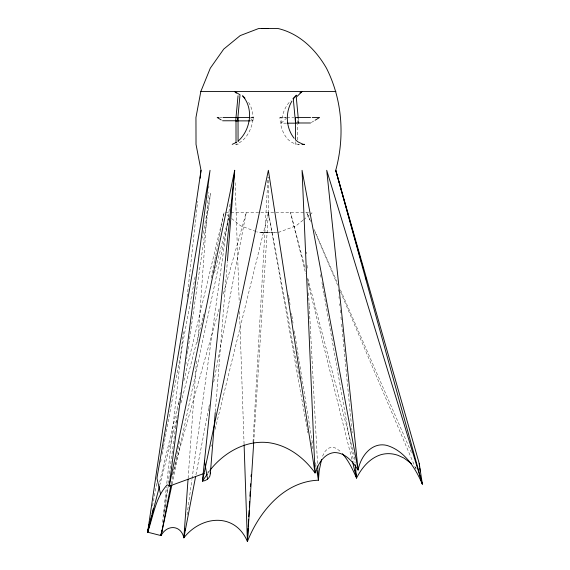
<?xml version="1.0" encoding="UTF-8"?>
<svg xmlns="http://www.w3.org/2000/svg" width="570" height="570" viewBox="0 0 570 570"><rect width="100%" height="100%" fill="white"/><g stroke="black" fill="none" stroke-linecap="round" stroke-linejoin="round"><path stroke-width="0.43" stroke-dasharray="2.85 2.14" d="M295.538 141.695L295.538 144.296L299.635 144.331M297.348 139.942L297.369 124.338M297.369 123.469L297.376 118.268M253.023 442.042L267.978 177.412M253.736 442.17L268.377 212.475L268.377 177.192M188.114 478.308L196.579 359.371M197.783 342.506L208.463 192.496M208.777 188.057L208.905 186.283M215.31 411.668L227.359 261.701M162.521 522.334L166.39 486.958M166.775 483.417L183.412 331.284M187.188 296.792L197.633 201.267M286.489 123.163L281.245 123.163C281.965 115.033 284.644 106.64 290.657 100.854M163.668 516.192L167.573 487.072M168.05 483.545L174.555 435.017M174.669 434.133L175.261 429.723M175.382 428.839L175.973 424.429M176.094 423.546L176.686 419.135M176.8 418.252L177.391 413.834M177.868 410.307L178.104 408.54M178.574 405.014L178.809 403.247M179.286 399.72L179.522 397.953M179.992 394.426L180.234 392.659M187.046 514.867L191.919 479.619M192.04 478.736L230.187 202.913M164.381 512.744L168.2 486.36M185.898 364.13L186.155 362.37M186.668 358.851L186.917 357.098M187.43 353.578L187.936 350.058M188.064 349.182L188.706 344.786M188.827 343.902L210.608 193.536L202.799 235.538M250.836 117.441L253.458 117.441C251.983 128.179 246.945 140.327 236.023 144.324M152.511 505.932L156.743 483.182M160.647 462.177L161.139 459.555M162.115 454.304L163.419 447.3M163.583 446.431L195.147 276.664M202.307 238.16L202.635 236.415M195.952 474.817L208.691 408.355M208.862 407.479L209.532 403.98M213.721 382.121L246.254 212.475L222.891 295.431M171.121 484.08L175.895 459.627M176.066 458.75L179.643 440.411M211.349 277.975L214.755 260.504M214.926 259.635L215.439 257.013M215.61 256.137L224.131 212.475L183.818 380.967M172.04 484.215L228.755 218.566M159.621 482.063L179.472 399.114M210.886 446.609L211.313 444.885M215.132 429.331L268.377 212.475L298.794 375.21M159.629 485.647L176.736 419.292M180.961 402.919L202.956 317.604M203.177 316.742L203.846 314.163M214.505 272.795L228.727 217.64M172.318 475.038L219.521 307.408M322.542 456.2L325.064 451.383L328.085 448.369L331.526 447.222L335.324 447.956L339.385 450.571L341.209 452.466M207.843 473.307L209.325 471.162M281.245 123.163L286.539 118.061M302.976 220.262L296.087 225.827L277.661 232.695M303.668 219.707L309.182 215.253M309.873 214.698L312.631 212.475L311.12 212.475M311.298 122.529L314.312 120.698M207.416 472.209L209.076 471.604M251.163 117.477L253.458 117.441M219.685 117.47L222.2 117.456M235.56 144.345L238.075 144.324L238.075 142.585M261.822 232.695L276.414 232.695M260.347 232.695L268.377 232.653M298.951 144.296C285.855 143.889 280.169 128.599 279.913 117.399L286.026 117.399M286.895 117.399L293.885 117.399M249.66 120.883L253.151 120.883C253.308 113.972 251.869 106.768 247.736 101.097M225.642 212.475L229.176 212.475M230.936 212.475L310.237 212.475M277.341 232.695L259.101 232.695L256.7 231.798M279.913 117.399L286.325 117.484M255.894 231.498L240.675 225.827L231.712 218.595M226.888 214.698L228.955 216.372M250.807 118.624L253.151 120.883M415.224 467.072L416.264 468.298M310.607 221.438L306.703 212.475L310.529 221.474M314.163 229.582L336.906 281.73M340.461 289.881L411.889 453.649M315.06 232.111L337.704 285.306M340.497 291.847L416.442 470.243M304.929 267.423L290.501 212.475L305.727 273.685M307.857 278.588L354.747 457.183M307.871 282.307L352.046 459.912M298.958 376.079L299.613 379.584M311.384 442.577L311.876 445.199M312.039 446.075L312.524 448.697M315.63 465.327L315.958 467.072M268.377 212.475L307.373 430.129M307.529 430.998L307.843 432.751M320.532 274.633L321.003 277.262M321.929 282.52L322.399 285.15M322.556 286.026L323.796 293.037M323.952 293.921L353.599 461.365M288.506 294.968L288.791 296.721M288.933 297.597L289.496 301.11M289.638 301.986L290.066 304.622M291.484 313.4L291.769 315.153M291.911 316.036L292.474 319.542M292.617 320.426L293.044 323.055M294.32 330.956L296.728 345.883M296.87 346.76L312.745 445.084M315.581 462.641L316.286 467.03M338.288 289.674L338.459 291.448M338.979 296.749L339.15 298.523M339.663 303.824L339.834 305.591M340.262 310.016L340.603 313.55M340.945 317.091L341.295 320.625M341.637 324.159L351.925 430.272M352.011 431.155L352.182 432.922M354.497 456.798L355.096 462.99M298.231 117.969L298.552 121.431M306.368 251.997L306.468 253.771M307.073 265.314L307.308 269.752M307.779 278.637L308.249 287.515M308.527 292.845L309.182 305.271M309.232 306.161L317.568 464.215M235.125 182.735L239.229 302.62M239.535 311.505L244.06 443.816"/><path stroke-width="0.85" d="M295.545 139.964L295.573 117.42L310.572 117.42M209.817 470.45C223.632 452.794 245.506 439.912 268.498 442.641C287.665 445.156 304.017 457.553 315.046 472.957C318.096 464.044 323.831 453.684 334.219 452.566C345.042 452.409 352.802 461.707 358.124 470.058C360.468 456.713 371.483 441.814 386.659 445.362C404.615 450.578 415.309 467.984 422.37 484.151L335.744 170.309C344.928 136.494 342.356 99.615 326.46 68.186C315.744 49.583 299.592 33.616 278.16 28.55L258.595 28.55L240.205 35.596L223.725 49.113L210.294 68.186L200.825 91.506L195.952 117.491L196.023 144.367L201.018 170.309L147.63 532.18L161.068 535.601C166.917 524.407 180.882 524.749 183.875 537.781C201.41 515.423 235.082 512.295 247.409 541.5L248.157 528.176M248.256 526.402L248.662 519.298M248.812 516.634L249.161 510.421M249.361 506.865L249.667 501.536M249.966 496.214L250.216 491.768M250.515 486.445L250.665 483.78M251.071 476.677L251.171 474.896M321.558 459.449L319.179 470.763L318.416 480.197C283.96 481.5 259.272 511.725 247.409 541.5L253.736 442.17M195.617 476.563L183.875 537.781L188.05 479.199M204.096 473.428L169.183 486.16L234.697 170.309L202.4 481.173C206.276 480.859 210.302 477.945 210.323 473.777L215.239 412.552M227.43 260.818L234.697 170.309M238.039 95.767L235.681 120.883L249.66 120.883M171.855 485.084L161.068 535.601L161.36 532.95M200.148 178.267L201.018 170.309M170.95 484.949L161.068 535.601L161.78 530.307M183.875 537.781L184.609 532.494M184.851 530.727L185.093 528.967M161.068 535.601L161.83 530.328M149.098 524.307L147.63 532.18C153.259 516.434 155.453 497.517 167.11 484.942L168.257 485.063L169.183 486.16L210.045 170.309L156.935 478.223L160.59 494.161M151.563 515.764L147.63 532.18L159.408 486.509M151.976 514.04L153.216 508.853M291.954 101.04C285.15 112.482 285.834 127.83 294.163 138.318M342.42 453.727C348.705 460.767 352.673 469.509 356.549 478.016C361.715 467.963 369.51 458.38 380.618 454.803A45.18 34.628 78.3 0 1 398.145 455.387L404.002 458.095L411.554 463.695M207.345 474.026L202.4 481.173L268.377 170.309L315.046 472.957L302.057 170.309L358.124 470.058L326.717 170.309L422.37 484.151L419.207 463.41L335.744 170.309L354.397 237.049M293.343 98.867L296.535 95.183L293.009 98.582M238.338 140.918C250.586 129.882 253.985 108.578 242.571 95.781L244.915 98.04M299.898 92.882L302.157 91.506L296.279 97.178L298.231 117.969M315.067 120.242L319.592 117.491L312.21 117.434M236.365 142.372L232.197 144.367M218.844 117.477L217.17 117.491L221.224 119.957M261.459 28.55L268.377 28.5M200.825 91.506L335.937 91.506M223.041 117.449L249.966 117.441M222.578 120.776L237.583 120.776L240.013 94.791L234.605 91.506L236.358 93.202M310.543 122.985L295.538 122.985L293.272 98.731M287.358 123.163L296.094 123.163M302.1 144.352L304.558 144.367L302.157 144.338M302.314 143.953L298.01 141.894L296.015 140.284M354.875 238.759L355.594 241.324M356.072 243.034L357.269 247.316M357.746 249.026L360.14 257.583M361.095 261.003L361.815 263.575M362.292 265.285L363.012 267.85M365.641 277.262L366.36 279.827M352.481 461.636L356.549 478.016L355.267 464.757M355.153 470.129L356.549 478.016M204.48 461.137L207.58 479.149M316.856 470.542L318.416 480.197L317.661 465.989M420.133 471.069L419.762 468.241M419.584 466.844L419.207 463.41M298.552 121.431L298.716 123.163M210.23 472.537L210.323 473.777M244.095 444.707L247.409 541.5M238.039 117.449L238.068 141.723M235.994 120.911L236.023 142.585"/></g></svg>
